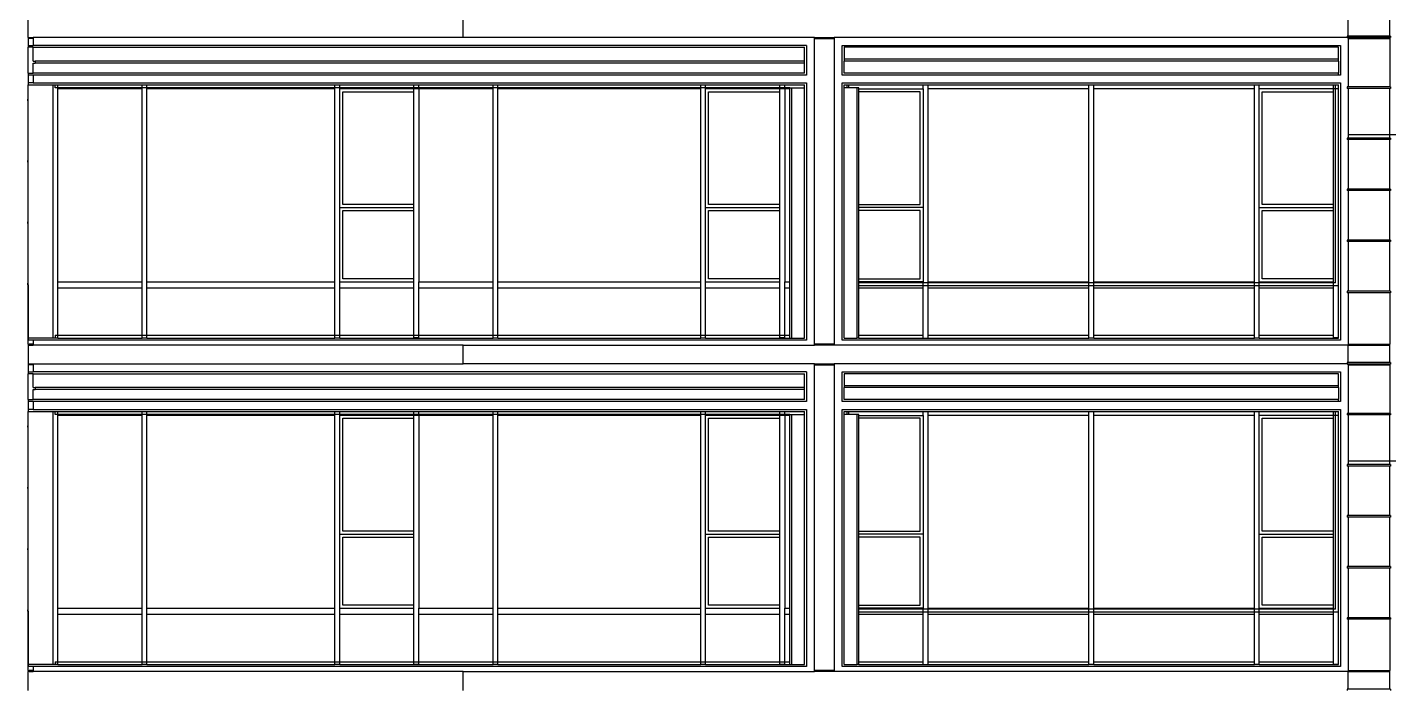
# Model space of a CAD drawing. Extents: x -311 to 61613, y 0 to 58400.
# Drawn here: x 40 to 13849, y 29817 to 36512 of the extents above; entities that cross this region are included whole.
import ezdxf

# ---------------------------------------------------------------- set-up
doc = ezdxf.new("R2010")
doc.units = 0
doc.header["$LTSCALE"] = 1000
doc.header["$MEASUREMENT"] = 0
doc.layers.add('AD-AREA-OUTL', color=31, linetype='Continuous')

msp = doc.modelspace()

# ---------------------------------------------------------------- linework, layer by layer
at = {"layer": 'AD-AREA-OUTL', "color": 252}
for p, q in [((50, 36410), (50, 36600)), ((4447, 36410), (4447, 36600)), ((13400, 36424), (13400, 36600)), ((13820, 36424), (13820, 36600)), ((50, 36410), (50, 36400)), ((50, 36410), (60, 36410)), ((50, 36400), (50, 36330)), ((60, 36400), (50, 36400)), ((50, 36330), (100, 36330)), ((50, 36330), (50, 36310)), ((60, 36410), (100, 36410)), ((60, 36410), (60, 36400)), ((100, 36400), (60, 36400)), ((4447, 36410), (100, 36410)), ((100, 36410), (100, 36400)), ((100, 36400), (100, 36330)), ((7920, 36330), (100, 36330)), ((8000, 36410), (4447, 36410)), ((7920, 36330), (7920, 36030)), ((8000, 36410), (8200, 36410)), ((8000, 36400), (8000, 36410)), ((8000, 33310), (8000, 36400)), ((8000, 36400), (8200, 36400)), ((13390, 36410), (8200, 36410)), ((8200, 36410), (8200, 36400)), ((8200, 36400), (8200, 33310)), ((8280, 36030), (8280, 36330)), ((8280, 36330), (13320, 36330)), ((13320, 36330), (13320, 36030)), ((13400, 36424), (13390, 36424)), ((13390, 36424), (13390, 36410)), ((13390, 36410), (13390, 36409)), ((13400, 36409), (13390, 36409)), ((13820, 36424), (13400, 36424)), ((13410, 36409), (13400, 36409)), ((13400, 36400), (13400, 36409)), ((13400, 36400), (13410, 36400)), ((13400, 36400), (13400, 35909)), ((13820, 36409), (13410, 36409)), ((13410, 36409), (13410, 36400)), ((13410, 36400), (13820, 36400)), ((13825, 36424), (13820, 36424)), ((13825, 36409), (13820, 36409)), ((13820, 36409), (13820, 36400)), ((13820, 36400), (13820, 35909)), ((13825, 36424), (13825, 36409)), ((100, 36310), (50, 36310)), ((50, 36050), (50, 36310)), ((100, 36171), (100, 36310)), ((100, 36310), (7900, 36310)), ((7900, 36171), (7900, 36310)), ((8300, 36310), (8300, 36190)), ((13300, 36310), (8300, 36310)), ((8300, 36190), (8300, 36170)), ((13300, 36190), (8300, 36190)), ((13300, 36190), (13300, 36310)), ((13300, 36170), (13300, 36190)), ((50, 36050), (100, 36050)), ((50, 36050), (50, 36030)), ((100, 36171), (120, 36171)), ((100, 36050), (100, 36151)), ((100, 36151), (120, 36151)), ((7900, 36050), (100, 36050)), ((120, 36171), (120, 36151)), ((7900, 36171), (120, 36171)), ((7900, 36151), (120, 36151)), ((7900, 36151), (7900, 36171)), ((7900, 36050), (7900, 36151)), ((8300, 36050), (8300, 36170)), ((13300, 36170), (8300, 36170)), ((13300, 36050), (8300, 36050)), ((13300, 36170), (13300, 36050)), ((13300, 36030), (13300, 36050)), ((50, 36030), (50, 35950)), ((100, 36030), (50, 36030)), ((100, 35950), (50, 35950)), ((50, 35950), (50, 35930)), ((50, 35785), (50, 35930)), ((50, 35930), (300, 35930)), ((7920, 36030), (100, 36030)), ((100, 36030), (100, 35950)), ((100, 35950), (7920, 35950)), ((300, 35930), (320, 35930)), ((300, 33370), (300, 35930)), ((320, 35930), (350, 35930)), ((320, 35900), (320, 35930)), ((350, 35900), (350, 35930)), ((350, 35930), (1200, 35930)), ((1200, 35900), (1200, 35930)), ((1200, 35930), (1250, 35930)), ((1250, 35930), (3150, 35930)), ((1250, 35900), (1250, 35930)), ((3150, 35930), (3200, 35930)), ((3150, 35900), (3150, 35930)), ((3200, 35930), (3950, 35930)), ((3200, 35900), (3200, 35930)), ((3950, 35930), (4000, 35930)), ((3950, 35900), (3950, 35930)), ((4000, 35930), (4750, 35930)), ((4000, 35900), (4000, 35930)), ((4750, 35930), (4800, 35930)), ((4750, 35900), (4750, 35930)), ((4800, 35930), (6850, 35930)), ((4800, 35900), (4800, 35930)), ((6850, 35930), (6900, 35930)), ((6850, 35900), (6850, 35930)), ((6900, 35930), (7650, 35930)), ((6900, 35900), (6900, 35930)), ((7650, 35930), (7700, 35930)), ((7650, 35900), (7650, 35930)), ((7700, 35930), (7900, 35930)), ((7700, 35900), (7700, 35930)), ((7900, 35900), (7900, 35930)), ((7920, 35950), (7920, 33350)), ((13300, 36030), (8280, 36030)), ((8280, 35950), (13320, 35950)), ((8280, 33350), (8280, 35950)), ((8300, 35930), (8330, 35930)), ((8300, 35900), (8300, 35930)), ((8330, 35930), (8350, 35930)), ((8330, 35900), (8330, 35930)), ((8350, 35930), (9100, 35930)), ((8350, 35900), (8350, 35930)), ((9100, 35930), (9150, 35930)), ((9100, 35890), (9100, 35930)), ((9150, 35930), (10775, 35930)), ((9150, 35890), (9150, 35930)), ((10775, 35930), (10825, 35930)), ((10775, 35890), (10775, 35930)), ((10825, 35930), (12450, 35930)), ((10825, 35890), (10825, 35930)), ((12450, 35930), (12500, 35930)), ((12450, 35890), (12450, 35930)), ((12500, 35930), (13250, 35930)), ((12500, 35890), (12500, 35930)), ((13250, 35930), (13270, 35930)), ((13250, 35890), (13250, 35930)), ((13270, 35930), (13300, 35930)), ((13270, 35890), (13270, 35930)), ((13320, 36030), (13300, 36030)), ((13300, 35890), (13300, 35930)), ((13320, 35950), (13320, 33350)), ((13400, 35909), (13390, 35909)), ((13390, 35909), (13390, 35893)), ((13820, 35909), (13400, 35909)), ((13825, 35909), (13820, 35909)), ((13825, 35909), (13825, 35893)), ((50, 35785), (40, 35785)), ((40, 35785), (40, 35780)), ((50, 35780), (40, 35780)), ((40, 35780), (40, 35770)), ((50, 35770), (40, 35770)), ((50, 35780), (50, 35785)), ((50, 35770), (50, 35780)), ((50, 35165), (50, 35770)), ((350, 35900), (320, 35900)), ((350, 35890), (350, 35900)), ((1200, 35900), (350, 35900)), ((1200, 35890), (350, 35890)), ((350, 33940), (350, 35890)), ((1200, 35890), (1200, 35900)), ((1250, 35900), (1200, 35900)), ((1200, 33940), (1200, 35890)), ((1250, 35890), (1250, 35900)), ((3150, 35900), (1250, 35900)), ((1250, 33940), (1250, 35890)), ((3150, 35890), (1250, 35890)), ((3200, 35900), (3150, 35900)), ((3150, 35890), (3150, 35900)), ((3150, 33940), (3150, 35890)), ((3950, 35900), (3200, 35900)), ((3200, 35890), (3200, 35900)), ((3200, 34690), (3200, 35890)), ((3950, 35890), (3200, 35890)), ((3230, 35860), (3950, 35860)), ((3230, 34720), (3230, 35860)), ((4000, 35900), (3950, 35900)), ((3950, 35890), (3950, 35900)), ((3950, 35860), (3950, 35890)), ((4000, 35890), (3950, 35890)), ((3950, 34720), (3950, 35860)), ((4750, 35900), (4000, 35900)), ((4000, 35890), (4000, 35900)), ((4000, 35890), (4000, 33940)), ((4750, 35890), (4000, 35890)), ((4800, 35900), (4750, 35900)), ((4750, 35890), (4750, 35900)), ((4750, 33940), (4750, 35890)), ((6850, 35900), (4800, 35900)), ((4800, 35890), (4800, 35900)), ((4800, 33940), (4800, 35890)), ((6850, 35890), (4800, 35890)), ((6900, 35900), (6850, 35900)), ((6850, 35890), (6850, 35900)), ((6850, 33940), (6850, 35890)), ((7650, 35900), (6900, 35900)), ((6900, 35890), (6900, 35900)), ((6900, 34690), (6900, 35890)), ((7650, 35890), (6900, 35890)), ((6930, 35860), (7650, 35860)), ((6930, 34720), (6930, 35860)), ((7700, 35900), (7650, 35900)), ((7650, 35890), (7650, 35900)), ((7650, 35860), (7650, 35890)), ((7700, 35890), (7650, 35890)), ((7650, 34720), (7650, 35860)), ((7750, 35900), (7700, 35900)), ((7700, 35890), (7700, 35900)), ((7700, 35890), (7700, 33940)), ((7750, 35890), (7700, 35890)), ((7750, 35890), (7750, 35900)), ((7750, 35900), (7770, 35900)), ((7750, 33940), (7750, 35890)), ((7770, 35900), (7900, 35900)), ((7770, 35900), (7770, 33370)), ((7900, 33370), (7900, 35900)), ((8300, 33370), (8300, 35900)), ((8330, 35900), (8300, 35900)), ((8350, 35900), (8330, 35900)), ((8430, 35900), (8350, 35900)), ((8430, 35900), (8430, 33370)), ((8450, 35900), (8430, 35900)), ((8450, 35890), (8450, 35900)), ((8450, 35860), (8450, 35890)), ((8450, 35890), (9100, 35890)), ((8450, 34720), (8450, 35860)), ((9070, 35860), (8450, 35860)), ((9070, 34720), (9070, 35860)), ((9100, 35890), (9100, 34690)), ((9150, 33940), (9150, 35890)), ((10775, 35890), (9150, 35890)), ((10775, 33940), (10775, 35890)), ((10825, 33940), (10825, 35890)), ((12450, 35890), (10825, 35890)), ((12450, 33940), (12450, 35890)), ((12500, 34690), (12500, 35890)), ((13250, 35890), (12500, 35890)), ((12530, 35860), (13250, 35860)), ((12530, 34720), (12530, 35860)), ((13250, 35860), (13250, 35890)), ((13270, 35890), (13250, 35890)), ((13250, 34720), (13250, 35860)), ((13300, 35890), (13270, 35890)), ((13270, 33930), (13270, 35890)), ((13300, 33900), (13300, 35890)), ((13400, 35893), (13390, 35893)), ((13820, 35893), (13400, 35893)), ((13400, 35893), (13400, 35430)), ((13825, 35893), (13820, 35893)), ((13820, 35430), (13820, 35893)), ((13400, 35392), (13390, 35392)), ((13390, 35392), (13390, 35378)), ((13400, 35378), (13390, 35378)), ((13400, 35430), (13400, 35392)), ((13400, 35430), (13820, 35430)), ((13820, 35392), (13400, 35392)), ((13820, 35378), (13400, 35378)), ((13400, 35378), (13400, 34877)), ((13820, 35392), (13820, 35430)), ((13820, 35430), (13880, 35430)), ((13825, 35392), (13820, 35392)), ((13825, 35378), (13820, 35378)), ((13820, 34877), (13820, 35378)), ((13825, 35392), (13825, 35378)), ((50, 35165), (40, 35165)), ((40, 35165), (40, 35160)), ((50, 35160), (40, 35160)), ((40, 35160), (40, 35150)), ((50, 35150), (40, 35150)), ((50, 35160), (50, 35165)), ((50, 35150), (50, 35160)), ((50, 34545), (50, 35150)), ((13400, 34877), (13390, 34877)), ((13390, 34877), (13390, 34862)), ((13400, 34862), (13390, 34862)), ((13820, 34877), (13400, 34877)), ((13820, 34862), (13400, 34862)), ((13400, 34862), (13400, 34361)), ((13825, 34877), (13820, 34877)), ((13825, 34862), (13820, 34862)), ((13820, 34361), (13820, 34862)), ((13825, 34877), (13825, 34862)), ((3200, 33940), (3200, 34690)), ((3200, 34690), (3950, 34690)), ((3950, 34720), (3230, 34720)), ((3950, 34690), (3950, 34720)), ((3950, 34660), (3950, 34690)), ((6900, 33940), (6900, 34690)), ((6900, 34690), (7650, 34690)), ((7650, 34720), (6930, 34720)), ((7650, 34690), (7650, 34720)), ((7650, 34660), (7650, 34690)), ((8450, 34690), (8450, 34720)), ((8450, 34720), (9070, 34720)), ((8450, 34660), (8450, 34690)), ((9100, 34690), (8450, 34690)), ((9100, 34690), (9100, 33940)), ((12500, 33940), (12500, 34690)), ((12500, 34690), (13250, 34690)), ((13250, 34720), (12530, 34720)), ((13250, 34690), (13250, 34720)), ((13250, 34660), (13250, 34690)), ((50, 34545), (40, 34545)), ((40, 34545), (40, 34540)), ((50, 34540), (40, 34540)), ((40, 34540), (40, 34530)), ((50, 34530), (40, 34530)), ((50, 34540), (50, 34545)), ((50, 34530), (50, 34540)), ((50, 33925), (50, 34530)), ((3230, 34660), (3950, 34660)), ((3230, 33970), (3230, 34660)), ((3950, 33970), (3950, 34660)), ((6930, 34660), (7650, 34660)), ((6930, 33970), (6930, 34660)), ((7650, 33970), (7650, 34660)), ((8450, 33970), (8450, 34660)), ((9070, 34660), (8450, 34660)), ((9070, 33970), (9070, 34660)), ((12530, 34660), (13250, 34660)), ((12530, 33970), (12530, 34660)), ((13250, 33970), (13250, 34660)), ((13400, 34361), (13390, 34361)), ((13390, 34361), (13390, 34346)), ((13400, 34346), (13390, 34346)), ((13820, 34361), (13400, 34361)), ((13820, 34346), (13400, 34346)), ((13400, 34346), (13400, 33845)), ((13825, 34361), (13820, 34361)), ((13825, 34346), (13820, 34346)), ((13820, 33845), (13820, 34346)), ((13825, 34361), (13825, 34346)), ((50, 33925), (40, 33925)), ((40, 33925), (40, 33920)), ((50, 33920), (40, 33920)), ((40, 33920), (40, 33910)), ((50, 33910), (40, 33910)), ((50, 33920), (50, 33925)), ((50, 33910), (50, 33920)), ((50, 33310), (50, 33910)), ((50, 33910), (50, 33370)), ((350, 33880), (350, 33940)), ((350, 33940), (1200, 33940)), ((350, 33880), (1200, 33880)), ((350, 33400), (350, 33880)), ((1200, 33880), (1200, 33940)), ((1200, 33400), (1200, 33880)), ((1250, 33880), (1250, 33940)), ((1250, 33940), (3150, 33940)), ((1250, 33400), (1250, 33880)), ((1250, 33880), (3150, 33880)), ((3150, 33880), (3150, 33940)), ((3150, 33400), (3150, 33880)), ((3200, 33880), (3200, 33940)), ((3200, 33940), (3950, 33940)), ((3200, 33400), (3200, 33880)), ((3200, 33880), (3950, 33880)), ((3950, 33970), (3230, 33970)), ((3950, 33940), (3950, 33970)), ((3950, 33880), (3950, 33940)), ((3950, 33400), (3950, 33880)), ((4000, 33880), (4000, 33940)), ((4000, 33940), (4750, 33940)), ((4000, 33400), (4000, 33880)), ((4000, 33880), (4750, 33880)), ((4750, 33880), (4750, 33940)), ((4750, 33400), (4750, 33880)), ((4800, 33880), (4800, 33940)), ((4800, 33940), (6850, 33940)), ((4800, 33400), (4800, 33880)), ((4800, 33880), (6850, 33880)), ((6850, 33880), (6850, 33940)), ((6850, 33400), (6850, 33880)), ((6900, 33880), (6900, 33940)), ((6900, 33940), (7650, 33940)), ((6900, 33400), (6900, 33880)), ((6900, 33880), (7650, 33880)), ((7650, 33970), (6930, 33970)), ((7650, 33940), (7650, 33970)), ((7650, 33880), (7650, 33940)), ((7650, 33400), (7650, 33880)), ((7700, 33880), (7700, 33940)), ((7700, 33940), (7750, 33940)), ((7700, 33400), (7700, 33880)), ((7700, 33880), (7750, 33880)), ((7750, 33880), (7750, 33940)), ((7750, 33400), (7750, 33880)), ((8450, 33940), (8450, 33970)), ((8450, 33970), (9070, 33970)), ((8450, 33930), (8450, 33940)), ((9100, 33940), (8450, 33940)), ((8450, 33900), (8450, 33930)), ((9100, 33930), (8450, 33930)), ((8450, 33880), (8450, 33900)), ((9100, 33900), (8450, 33900)), ((8450, 33400), (8450, 33880)), ((8450, 33880), (9100, 33880)), ((9100, 33930), (9100, 33940)), ((9100, 33900), (9100, 33930)), ((9150, 33930), (9100, 33930)), ((9100, 33880), (9100, 33900)), ((9150, 33900), (9100, 33900)), ((9100, 33400), (9100, 33880)), ((9150, 33930), (9150, 33940)), ((9150, 33940), (10775, 33940)), ((9150, 33900), (9150, 33930)), ((10775, 33930), (9150, 33930)), ((9150, 33880), (9150, 33900)), ((10775, 33900), (9150, 33900)), ((9150, 33400), (9150, 33880)), ((9150, 33880), (10775, 33880)), ((10775, 33930), (10775, 33940)), ((10775, 33900), (10775, 33930)), ((10825, 33930), (10775, 33930)), ((10775, 33880), (10775, 33900)), ((10825, 33900), (10775, 33900)), ((10775, 33400), (10775, 33880)), ((10825, 33930), (10825, 33940)), ((10825, 33940), (12450, 33940)), ((10825, 33900), (10825, 33930)), ((12450, 33930), (10825, 33930)), ((12450, 33900), (10825, 33900)), ((10825, 33880), (10825, 33900)), ((10825, 33400), (10825, 33880)), ((10825, 33880), (12450, 33880)), ((12450, 33930), (12450, 33940)), ((12450, 33900), (12450, 33930)), ((12500, 33930), (12450, 33930)), ((12500, 33900), (12450, 33900)), ((12450, 33880), (12450, 33900)), ((12450, 33400), (12450, 33880)), ((12500, 33930), (12500, 33940)), ((12500, 33940), (13250, 33940)), ((13250, 33930), (12500, 33930)), ((12500, 33900), (12500, 33930)), ((13250, 33900), (12500, 33900)), ((12500, 33880), (12500, 33900)), ((12500, 33400), (12500, 33880)), ((12500, 33880), (13250, 33880)), ((13250, 33970), (12530, 33970)), ((13250, 33940), (13250, 33970)), ((13250, 33930), (13250, 33940)), ((13270, 33930), (13250, 33930)), ((13250, 33900), (13250, 33930)), ((13250, 33880), (13250, 33900)), ((13300, 33900), (13250, 33900)), ((13250, 33400), (13250, 33880)), ((13300, 33376), (13300, 33900)), ((13400, 33845), (13390, 33845)), ((13390, 33845), (13390, 33830)), ((13820, 33845), (13400, 33845)), ((13825, 33845), (13820, 33845)), ((13825, 33845), (13825, 33830)), ((13400, 33830), (13390, 33830)), ((13820, 33830), (13400, 33830)), ((13400, 33830), (13400, 33310)), ((13825, 33830), (13820, 33830)), ((13820, 33830), (13820, 33310)), ((50, 33370), (50, 33350)), ((300, 33370), (50, 33370)), ((100, 33350), (50, 33350)), ((50, 33310), (50, 33300)), ((50, 33310), (60, 33310)), ((60, 33300), (50, 33300)), ((50, 33300), (50, 33110)), ((100, 33310), (60, 33310)), ((60, 33300), (60, 33310)), ((60, 33300), (100, 33300)), ((100, 33350), (100, 33310)), ((7920, 33350), (100, 33350)), ((100, 33310), (100, 33300)), ((4447, 33300), (100, 33300)), ((320, 33370), (300, 33370)), ((320, 33400), (350, 33400)), ((320, 33400), (320, 33370)), ((350, 33370), (320, 33370)), ((350, 33400), (1200, 33400)), ((350, 33370), (350, 33400)), ((350, 33370), (1200, 33370)), ((1200, 33400), (1250, 33400)), ((1200, 33370), (1200, 33400)), ((1250, 33370), (1200, 33370)), ((1250, 33400), (3150, 33400)), ((1250, 33370), (1250, 33400)), ((1250, 33370), (3150, 33370)), ((3150, 33400), (3200, 33400)), ((3150, 33370), (3150, 33400)), ((3200, 33370), (3150, 33370)), ((3200, 33400), (3950, 33400)), ((3200, 33370), (3200, 33400)), ((3200, 33370), (3950, 33370)), ((3950, 33400), (4000, 33400)), ((3950, 33376), (3950, 33400)), ((3950, 33376), (4000, 33376)), ((3950, 33370), (3950, 33376)), ((3950, 33370), (4000, 33370)), ((4000, 33400), (4750, 33400)), ((4000, 33376), (4000, 33400)), ((4000, 33370), (4000, 33376)), ((4000, 33370), (4750, 33370)), ((4447, 33300), (8000, 33300)), ((4447, 33110), (4447, 33300)), ((4750, 33400), (4800, 33400)), ((4750, 33370), (4750, 33400)), ((4800, 33370), (4750, 33370)), ((4800, 33400), (6850, 33400)), ((4800, 33370), (4800, 33400)), ((4800, 33370), (6850, 33370)), ((6850, 33400), (6900, 33400)), ((6850, 33370), (6850, 33400)), ((6900, 33370), (6850, 33370)), ((6900, 33400), (7650, 33400)), ((6900, 33370), (6900, 33400)), ((6900, 33370), (7650, 33370)), ((7650, 33400), (7700, 33400)), ((7650, 33376), (7650, 33400)), ((7650, 33376), (7700, 33376)), ((7650, 33370), (7650, 33376)), ((7650, 33370), (7700, 33370)), ((7700, 33400), (7750, 33400)), ((7700, 33376), (7700, 33400)), ((7700, 33370), (7700, 33376)), ((7700, 33370), (7750, 33370)), ((7750, 33370), (7750, 33400)), ((7750, 33370), (7770, 33370)), ((7770, 33370), (7900, 33370)), ((8000, 33300), (8000, 33310)), ((8200, 33310), (8000, 33310)), ((8200, 33300), (8000, 33300)), ((8200, 33310), (8200, 33300)), ((13400, 33300), (8200, 33300)), ((13320, 33350), (8280, 33350)), ((8300, 33370), (8430, 33370)), ((8450, 33370), (8430, 33370)), ((8450, 33370), (8450, 33400)), ((8450, 33400), (9100, 33400)), ((8450, 33370), (9100, 33370)), ((9100, 33370), (9100, 33400)), ((9100, 33370), (9150, 33370)), ((9150, 33370), (9150, 33400)), ((9150, 33400), (10775, 33400)), ((9150, 33370), (10775, 33370)), ((10775, 33370), (10775, 33400)), ((10825, 33370), (10775, 33370)), ((10825, 33370), (10825, 33400)), ((10825, 33400), (12450, 33400)), ((10825, 33370), (12450, 33370)), ((12450, 33370), (12450, 33400)), ((12500, 33370), (12450, 33370)), ((12500, 33370), (12500, 33400)), ((12500, 33400), (13250, 33400)), ((12500, 33370), (13250, 33370)), ((13250, 33376), (13250, 33400)), ((13250, 33376), (13300, 33376)), ((13250, 33370), (13250, 33376)), ((13250, 33370), (13300, 33370)), ((13300, 33370), (13300, 33376)), ((13400, 33310), (13410, 33310)), ((13400, 33310), (13400, 33300)), ((13400, 33300), (13410, 33300)), ((13400, 33124), (13400, 33300)), ((13410, 33310), (13820, 33310)), ((13410, 33300), (13410, 33310)), ((13410, 33300), (13820, 33300)), ((13820, 33300), (13820, 33310)), ((13820, 33124), (13820, 33300)), ((50, 33110), (50, 33100)), ((50, 33110), (60, 33110)), ((50, 33100), (50, 33030)), ((60, 33100), (50, 33100)), ((50, 33030), (100, 33030)), ((50, 33030), (50, 33010)), ((100, 33010), (50, 33010)), ((50, 32750), (50, 33010)), ((60, 33110), (100, 33110)), ((60, 33110), (60, 33100)), ((100, 33100), (60, 33100)), ((100, 33110), (4447, 33110)), ((100, 33110), (100, 33100)), ((100, 33100), (100, 33030)), ((7920, 33030), (100, 33030)), ((100, 32871), (100, 33010)), ((100, 33010), (7900, 33010)), ((8000, 33110), (4447, 33110)), ((7900, 32871), (7900, 33010)), ((7920, 33030), (7920, 32730)), ((8000, 33110), (8200, 33110)), ((8000, 33100), (8000, 33110)), ((8000, 30010), (8000, 33100)), ((8000, 33100), (8200, 33100)), ((13390, 33110), (8200, 33110)), ((8200, 33110), (8200, 33100)), ((8200, 33100), (8200, 30010)), ((8280, 32730), (8280, 33030)), ((8280, 33030), (13320, 33030)), ((8300, 33010), (8300, 32890)), ((13300, 33010), (8300, 33010)), ((13300, 32890), (13300, 33010)), ((13320, 33030), (13320, 32730)), ((13400, 33124), (13390, 33124)), ((13390, 33124), (13390, 33110)), ((13390, 33110), (13390, 33109)), ((13400, 33109), (13390, 33109)), ((13820, 33124), (13400, 33124)), ((13410, 33109), (13400, 33109)), ((13400, 33100), (13400, 33109)), ((13400, 33100), (13410, 33100)), ((13400, 33100), (13400, 32608)), ((13820, 33109), (13410, 33109)), ((13410, 33109), (13410, 33100)), ((13410, 33100), (13820, 33100)), ((13825, 33124), (13820, 33124)), ((13825, 33109), (13820, 33109)), ((13820, 33109), (13820, 33100)), ((13820, 33100), (13820, 32608)), ((13825, 33124), (13825, 33109)), ((100, 32871), (120, 32871)), ((120, 32871), (120, 32851)), ((7900, 32871), (120, 32871)), ((7900, 32851), (7900, 32871)), ((8300, 32890), (8300, 32870)), ((13300, 32890), (8300, 32890)), ((8300, 32750), (8300, 32870)), ((13300, 32870), (8300, 32870)), ((13300, 32870), (13300, 32890)), ((13300, 32870), (13300, 32750)), ((50, 32750), (100, 32750)), ((50, 32750), (50, 32730)), ((50, 32730), (50, 32650)), ((100, 32730), (50, 32730)), ((100, 32750), (100, 32851)), ((100, 32851), (120, 32851)), ((7900, 32750), (100, 32750)), ((7920, 32730), (100, 32730)), ((100, 32730), (100, 32650)), ((7900, 32851), (120, 32851)), ((7900, 32750), (7900, 32851)), ((13300, 32730), (8280, 32730)), ((13300, 32750), (8300, 32750)), ((13300, 32730), (13300, 32750)), ((13320, 32730), (13300, 32730)), ((100, 32650), (50, 32650)), ((50, 32650), (50, 32630)), ((50, 32485), (50, 32630)), ((50, 32630), (300, 32630)), ((100, 32650), (7920, 32650)), ((300, 32630), (320, 32630)), ((300, 30070), (300, 32630)), ((320, 32630), (350, 32630)), ((320, 32600), (320, 32630)), ((350, 32600), (320, 32600)), ((350, 32600), (350, 32630)), ((350, 32630), (1200, 32630)), ((350, 32590), (350, 32600)), ((1200, 32600), (350, 32600)), ((1200, 32590), (350, 32590)), ((350, 30640), (350, 32590)), ((1200, 32630), (1250, 32630)), ((1200, 32600), (1200, 32630)), ((1200, 32590), (1200, 32600)), ((1250, 32600), (1200, 32600)), ((1200, 30640), (1200, 32590)), ((1250, 32630), (3150, 32630)), ((1250, 32600), (1250, 32630)), ((1250, 32590), (1250, 32600)), ((3150, 32600), (1250, 32600)), ((1250, 30640), (1250, 32590)), ((3150, 32590), (1250, 32590)), ((3150, 32630), (3200, 32630)), ((3150, 32600), (3150, 32630)), ((3200, 32600), (3150, 32600)), ((3150, 32590), (3150, 32600)), ((3150, 30640), (3150, 32590)), ((3200, 32630), (3950, 32630)), ((3200, 32600), (3200, 32630)), ((3950, 32600), (3200, 32600)), ((3200, 32590), (3200, 32600)), ((3200, 31390), (3200, 32590)), ((3950, 32590), (3200, 32590)), ((3950, 32630), (4000, 32630)), ((3950, 32600), (3950, 32630)), ((4000, 32600), (3950, 32600)), ((3950, 32590), (3950, 32600)), ((3950, 32560), (3950, 32590)), ((4000, 32590), (3950, 32590)), ((4000, 32630), (4750, 32630)), ((4000, 32600), (4000, 32630)), ((4750, 32600), (4000, 32600)), ((4000, 32590), (4000, 32600)), ((4000, 32590), (4000, 30640)), ((4750, 32590), (4000, 32590)), ((4750, 32630), (4800, 32630)), ((4750, 32600), (4750, 32630)), ((4800, 32600), (4750, 32600)), ((4750, 32590), (4750, 32600)), ((4750, 30640), (4750, 32590)), ((4800, 32630), (6850, 32630)), ((4800, 32600), (4800, 32630)), ((6850, 32600), (4800, 32600)), ((4800, 32590), (4800, 32600)), ((4800, 30640), (4800, 32590)), ((6850, 32590), (4800, 32590)), ((6850, 32630), (6900, 32630)), ((6850, 32600), (6850, 32630)), ((6900, 32600), (6850, 32600)), ((6850, 32590), (6850, 32600)), ((6850, 30640), (6850, 32590)), ((6900, 32630), (7650, 32630)), ((6900, 32600), (6900, 32630)), ((7650, 32600), (6900, 32600)), ((6900, 32590), (6900, 32600)), ((6900, 31390), (6900, 32590)), ((7650, 32590), (6900, 32590)), ((7650, 32630), (7700, 32630)), ((7650, 32600), (7650, 32630)), ((7700, 32600), (7650, 32600)), ((7650, 32590), (7650, 32600)), ((7650, 32560), (7650, 32590)), ((7700, 32590), (7650, 32590)), ((7700, 32630), (7900, 32630)), ((7700, 32600), (7700, 32630)), ((7750, 32600), (7700, 32600)), ((7700, 32590), (7700, 32600)), ((7700, 32590), (7700, 30640)), ((7750, 32590), (7700, 32590)), ((7750, 32590), (7750, 32600)), ((7750, 32600), (7770, 32600)), ((7750, 30640), (7750, 32590)), ((7770, 32600), (7900, 32600)), ((7770, 32600), (7770, 30070)), ((7900, 32600), (7900, 32630)), ((7900, 30070), (7900, 32600)), ((7920, 32650), (7920, 30050)), ((8280, 32650), (13320, 32650)), ((8280, 30050), (8280, 32650)), ((8300, 32630), (8330, 32630)), ((8300, 32600), (8300, 32630)), ((8300, 30070), (8300, 32600)), ((8330, 32600), (8300, 32600)), ((8330, 32630), (8350, 32630)), ((8330, 32600), (8330, 32630)), ((8350, 32600), (8330, 32600)), ((8350, 32630), (9100, 32630)), ((8350, 32600), (8350, 32630)), ((8430, 32600), (8350, 32600)), ((8430, 32600), (8430, 30070)), ((8450, 32600), (8430, 32600)), ((8450, 32590), (8450, 32600)), ((8450, 32560), (8450, 32590)), ((8450, 32590), (9100, 32590)), ((9100, 32630), (9150, 32630)), ((9100, 32590), (9100, 32630)), ((9100, 32590), (9100, 31390)), ((9150, 32630), (10775, 32630)), ((9150, 32590), (9150, 32630)), ((9150, 30640), (9150, 32590)), ((10775, 32590), (9150, 32590)), ((10775, 32630), (10825, 32630)), ((10775, 32590), (10775, 32630)), ((10775, 30640), (10775, 32590)), ((10825, 32630), (12450, 32630)), ((10825, 32590), (10825, 32630)), ((10825, 30640), (10825, 32590)), ((12450, 32590), (10825, 32590)), ((12450, 32630), (12500, 32630)), ((12450, 32590), (12450, 32630)), ((12450, 30640), (12450, 32590)), ((12500, 32630), (13250, 32630)), ((12500, 32590), (12500, 32630)), ((12500, 31390), (12500, 32590)), ((13250, 32590), (12500, 32590)), ((13250, 32630), (13270, 32630)), ((13250, 32590), (13250, 32630)), ((13250, 32560), (13250, 32590)), ((13270, 32590), (13250, 32590)), ((13270, 32630), (13300, 32630)), ((13270, 32590), (13270, 32630)), ((13300, 32590), (13270, 32590)), ((13270, 30630), (13270, 32590)), ((13300, 32590), (13300, 32630)), ((13300, 30600), (13300, 32590)), ((13320, 32650), (13320, 30050)), ((13400, 32608), (13390, 32608)), ((13390, 32608), (13390, 32594)), ((13400, 32594), (13390, 32594)), ((13820, 32608), (13400, 32608)), ((13820, 32594), (13400, 32594)), ((13400, 32594), (13400, 32130)), ((13825, 32608), (13820, 32608)), ((13825, 32594), (13820, 32594)), ((13820, 32130), (13820, 32594)), ((13825, 32608), (13825, 32594)), ((50, 32485), (40, 32485)), ((40, 32485), (40, 32480)), ((50, 32480), (40, 32480)), ((40, 32480), (40, 32470)), ((50, 32470), (40, 32470)), ((50, 32480), (50, 32485)), ((50, 32470), (50, 32480)), ((50, 31865), (50, 32470)), ((3230, 32560), (3950, 32560)), ((3230, 31420), (3230, 32560)), ((3950, 31420), (3950, 32560)), ((6930, 32560), (7650, 32560)), ((6930, 31420), (6930, 32560)), ((7650, 31420), (7650, 32560)), ((8450, 31420), (8450, 32560)), ((9070, 32560), (8450, 32560)), ((9070, 31420), (9070, 32560)), ((12530, 32560), (13250, 32560)), ((12530, 31420), (12530, 32560)), ((13250, 31420), (13250, 32560)), ((13400, 32093), (13390, 32093)), ((13390, 32093), (13390, 32077)), ((13400, 32077), (13390, 32077)), ((13400, 32130), (13400, 32093)), ((13400, 32130), (13820, 32130)), ((13820, 32093), (13400, 32093)), ((13820, 32077), (13400, 32077)), ((13400, 32077), (13400, 31577)), ((13820, 32093), (13820, 32130)), ((13820, 32130), (13880, 32130)), ((13825, 32093), (13820, 32093)), ((13825, 32077), (13820, 32077)), ((13820, 31577), (13820, 32077)), ((13825, 32093), (13825, 32077)), ((50, 31865), (40, 31865)), ((40, 31865), (40, 31860)), ((50, 31860), (40, 31860)), ((40, 31860), (40, 31850)), ((50, 31850), (40, 31850)), ((50, 31860), (50, 31865)), ((50, 31850), (50, 31860)), ((50, 31245), (50, 31850)), ((13400, 31577), (13390, 31577)), ((13390, 31577), (13390, 31562)), ((13400, 31562), (13390, 31562)), ((13820, 31577), (13400, 31577)), ((13820, 31562), (13400, 31562)), ((13400, 31562), (13400, 31061)), ((13825, 31577), (13820, 31577)), ((13825, 31562), (13820, 31562)), ((13820, 31061), (13820, 31562)), ((13825, 31577), (13825, 31562)), ((3200, 30640), (3200, 31390)), ((3200, 31390), (3950, 31390)), ((3950, 31420), (3230, 31420)), ((3230, 31360), (3950, 31360)), ((3230, 30670), (3230, 31360)), ((3950, 31390), (3950, 31420)), ((3950, 31360), (3950, 31390)), ((3950, 30670), (3950, 31360)), ((6900, 30640), (6900, 31390)), ((6900, 31390), (7650, 31390)), ((7650, 31420), (6930, 31420)), ((6930, 31360), (7650, 31360)), ((6930, 30670), (6930, 31360)), ((7650, 31390), (7650, 31420)), ((7650, 31360), (7650, 31390)), ((7650, 30670), (7650, 31360)), ((8450, 31390), (8450, 31420)), ((8450, 31420), (9070, 31420)), ((8450, 31360), (8450, 31390)), ((9100, 31390), (8450, 31390)), ((8450, 30670), (8450, 31360)), ((9070, 31360), (8450, 31360)), ((9070, 30670), (9070, 31360)), ((9100, 31390), (9100, 30640)), ((12500, 30640), (12500, 31390)), ((12500, 31390), (13250, 31390)), ((13250, 31420), (12530, 31420)), ((12530, 31360), (13250, 31360)), ((12530, 30670), (12530, 31360)), ((13250, 31390), (13250, 31420)), ((13250, 31360), (13250, 31390)), ((13250, 30670), (13250, 31360)), ((50, 31245), (40, 31245)), ((40, 31245), (40, 31240)), ((50, 31240), (40, 31240)), ((40, 31240), (40, 31230)), ((50, 31230), (40, 31230)), ((50, 31240), (50, 31245)), ((50, 31230), (50, 31240)), ((50, 30625), (50, 31230)), ((13400, 31061), (13390, 31061)), ((13390, 31061), (13390, 31046)), ((13400, 31046), (13390, 31046)), ((13820, 31061), (13400, 31061)), ((13820, 31046), (13400, 31046)), ((13400, 31046), (13400, 30545)), ((13825, 31061), (13820, 31061)), ((13825, 31046), (13820, 31046)), ((13820, 30545), (13820, 31046)), ((13825, 31061), (13825, 31046)), ((3950, 30670), (3230, 30670)), ((3950, 30640), (3950, 30670)), ((7650, 30670), (6930, 30670)), ((7650, 30640), (7650, 30670)), ((8450, 30640), (8450, 30670)), ((8450, 30670), (9070, 30670)), ((13250, 30670), (12530, 30670)), ((13250, 30640), (13250, 30670)), ((50, 30625), (40, 30625)), ((40, 30625), (40, 30620)), ((50, 30620), (40, 30620)), ((40, 30620), (40, 30610)), ((50, 30610), (40, 30610)), ((50, 30620), (50, 30625)), ((50, 30610), (50, 30620)), ((50, 30010), (50, 30610)), ((50, 30610), (50, 30070)), ((350, 30580), (350, 30640)), ((350, 30640), (1200, 30640)), ((350, 30580), (1200, 30580)), ((350, 30100), (350, 30580)), ((1200, 30580), (1200, 30640)), ((1200, 30100), (1200, 30580)), ((1250, 30580), (1250, 30640)), ((1250, 30640), (3150, 30640)), ((1250, 30100), (1250, 30580)), ((1250, 30580), (3150, 30580)), ((3150, 30580), (3150, 30640)), ((3150, 30100), (3150, 30580)), ((3200, 30580), (3200, 30640)), ((3200, 30640), (3950, 30640)), ((3200, 30100), (3200, 30580)), ((3200, 30580), (3950, 30580)), ((3950, 30580), (3950, 30640)), ((3950, 30100), (3950, 30580)), ((4000, 30580), (4000, 30640)), ((4000, 30640), (4750, 30640)), ((4000, 30100), (4000, 30580)), ((4000, 30580), (4750, 30580)), ((4750, 30580), (4750, 30640)), ((4750, 30100), (4750, 30580)), ((4800, 30580), (4800, 30640)), ((4800, 30640), (6850, 30640)), ((4800, 30100), (4800, 30580)), ((4800, 30580), (6850, 30580)), ((6850, 30580), (6850, 30640)), ((6850, 30100), (6850, 30580)), ((6900, 30580), (6900, 30640)), ((6900, 30640), (7650, 30640)), ((6900, 30100), (6900, 30580)), ((6900, 30580), (7650, 30580)), ((7650, 30580), (7650, 30640)), ((7650, 30100), (7650, 30580)), ((7700, 30580), (7700, 30640)), ((7700, 30640), (7750, 30640)), ((7700, 30100), (7700, 30580)), ((7700, 30580), (7750, 30580)), ((7750, 30580), (7750, 30640)), ((7750, 30100), (7750, 30580)), ((8450, 30630), (8450, 30640)), ((9100, 30640), (8450, 30640)), ((8450, 30600), (8450, 30630)), ((9100, 30630), (8450, 30630)), ((8450, 30580), (8450, 30600)), ((9100, 30600), (8450, 30600)), ((8450, 30100), (8450, 30580)), ((8450, 30580), (9100, 30580)), ((9100, 30630), (9100, 30640)), ((9100, 30600), (9100, 30630)), ((9150, 30630), (9100, 30630)), ((9100, 30580), (9100, 30600)), ((9150, 30600), (9100, 30600)), ((9100, 30100), (9100, 30580)), ((9150, 30630), (9150, 30640)), ((9150, 30640), (10775, 30640)), ((9150, 30600), (9150, 30630)), ((10775, 30630), (9150, 30630)), ((9150, 30580), (9150, 30600)), ((10775, 30600), (9150, 30600)), ((9150, 30100), (9150, 30580)), ((9150, 30580), (10775, 30580)), ((10775, 30630), (10775, 30640)), ((10775, 30600), (10775, 30630)), ((10825, 30630), (10775, 30630)), ((10775, 30580), (10775, 30600)), ((10825, 30600), (10775, 30600)), ((10775, 30100), (10775, 30580)), ((10825, 30630), (10825, 30640)), ((10825, 30640), (12450, 30640)), ((10825, 30600), (10825, 30630)), ((12450, 30630), (10825, 30630)), ((12450, 30600), (10825, 30600)), ((10825, 30580), (10825, 30600)), ((10825, 30100), (10825, 30580)), ((10825, 30580), (12450, 30580)), ((12450, 30630), (12450, 30640)), ((12500, 30630), (12450, 30630)), ((12450, 30600), (12450, 30630)), ((12500, 30600), (12450, 30600)), ((12450, 30580), (12450, 30600)), ((12450, 30100), (12450, 30580)), ((12500, 30630), (12500, 30640)), ((12500, 30640), (13250, 30640)), ((13250, 30630), (12500, 30630)), ((12500, 30600), (12500, 30630)), ((13250, 30600), (12500, 30600)), ((12500, 30580), (12500, 30600)), ((12500, 30100), (12500, 30580)), ((12500, 30580), (13250, 30580)), ((13250, 30630), (13250, 30640)), ((13270, 30630), (13250, 30630)), ((13250, 30600), (13250, 30630)), ((13250, 30580), (13250, 30600)), ((13300, 30600), (13250, 30600)), ((13250, 30100), (13250, 30580)), ((13300, 30076), (13300, 30600)), ((13400, 30545), (13390, 30545)), ((13390, 30545), (13390, 30530)), ((13400, 30530), (13390, 30530)), ((13820, 30545), (13400, 30545)), ((13820, 30530), (13400, 30530)), ((13400, 30530), (13400, 30010)), ((13825, 30545), (13820, 30545)), ((13825, 30530), (13820, 30530)), ((13820, 30530), (13820, 30010)), ((13825, 30545), (13825, 30530)), ((50, 30070), (50, 30050)), ((300, 30070), (50, 30070)), ((100, 30050), (50, 30050)), ((50, 30010), (50, 30000)), ((50, 30010), (60, 30010)), ((60, 30000), (50, 30000)), ((50, 29810), (50, 30000)), ((100, 30010), (60, 30010)), ((60, 30000), (60, 30010)), ((60, 30000), (100, 30000)), ((100, 30050), (100, 30010)), ((7920, 30050), (100, 30050)), ((100, 30010), (100, 30000)), ((4447, 30000), (100, 30000)), ((320, 30070), (300, 30070)), ((320, 30100), (350, 30100)), ((320, 30100), (320, 30070)), ((350, 30070), (320, 30070)), ((350, 30100), (1200, 30100)), ((350, 30070), (350, 30100)), ((350, 30070), (1200, 30070)), ((1200, 30100), (1250, 30100)), ((1200, 30070), (1200, 30100)), ((1250, 30070), (1200, 30070)), ((1250, 30100), (3150, 30100)), ((1250, 30070), (1250, 30100)), ((1250, 30070), (3150, 30070)), ((3150, 30100), (3200, 30100)), ((3150, 30070), (3150, 30100)), ((3200, 30070), (3150, 30070)), ((3200, 30100), (3950, 30100)), ((3200, 30070), (3200, 30100)), ((3200, 30070), (3950, 30070)), ((3950, 30100), (4000, 30100)), ((3950, 30076), (3950, 30100)), ((3950, 30076), (4000, 30076)), ((3950, 30070), (3950, 30076)), ((3950, 30070), (4000, 30070)), ((4000, 30100), (4750, 30100)), ((4000, 30076), (4000, 30100)), ((4000, 30070), (4000, 30076)), ((4000, 30070), (4750, 30070)), ((4447, 30000), (8000, 30000)), ((4447, 29810), (4447, 30000)), ((4750, 30100), (4800, 30100)), ((4750, 30070), (4750, 30100)), ((4800, 30070), (4750, 30070)), ((4800, 30100), (6850, 30100)), ((4800, 30070), (4800, 30100)), ((4800, 30070), (6850, 30070)), ((6850, 30100), (6900, 30100)), ((6850, 30070), (6850, 30100)), ((6900, 30070), (6850, 30070)), ((6900, 30100), (7650, 30100)), ((6900, 30070), (6900, 30100)), ((6900, 30070), (7650, 30070)), ((7650, 30100), (7700, 30100)), ((7650, 30076), (7650, 30100)), ((7650, 30076), (7700, 30076)), ((7650, 30070), (7650, 30076)), ((7650, 30070), (7700, 30070)), ((7700, 30100), (7750, 30100)), ((7700, 30076), (7700, 30100)), ((7700, 30070), (7700, 30076)), ((7700, 30070), (7750, 30070)), ((7750, 30070), (7750, 30100)), ((7750, 30070), (7770, 30070)), ((7770, 30070), (7900, 30070)), ((8000, 30000), (8000, 30010)), ((8200, 30010), (8000, 30010)), ((8200, 30000), (8000, 30000)), ((8200, 30010), (8200, 30000)), ((13400, 30000), (8200, 30000)), ((13320, 30050), (8280, 30050)), ((8300, 30070), (8430, 30070)), ((8450, 30070), (8430, 30070)), ((8450, 30070), (8450, 30100)), ((8450, 30100), (9100, 30100)), ((8450, 30070), (9100, 30070)), ((9100, 30070), (9100, 30100)), ((9100, 30070), (9150, 30070)), ((9150, 30070), (9150, 30100)), ((9150, 30100), (10775, 30100)), ((9150, 30070), (10775, 30070)), ((10775, 30070), (10775, 30100)), ((10825, 30070), (10775, 30070)), ((10825, 30070), (10825, 30100)), ((10825, 30100), (12450, 30100)), ((10825, 30070), (12450, 30070)), ((12450, 30070), (12450, 30100)), ((12500, 30070), (12450, 30070)), ((12500, 30070), (12500, 30100)), ((12500, 30100), (13250, 30100)), ((12500, 30070), (13250, 30070)), ((13250, 30076), (13250, 30100)), ((13250, 30076), (13300, 30076)), ((13250, 30070), (13250, 30076)), ((13250, 30070), (13300, 30070)), ((13300, 30070), (13300, 30076)), ((13400, 30010), (13410, 30010)), ((13400, 30010), (13400, 30000)), ((13400, 30000), (13410, 30000)), ((13400, 29824), (13400, 30000)), ((13410, 30010), (13820, 30010)), ((13410, 30000), (13410, 30010)), ((13410, 30000), (13820, 30000)), ((13820, 30000), (13820, 30010)), ((13820, 29824), (13820, 30000)), ((13400, 29824), (13390, 29824)), ((13390, 29824), (13390, 29810)), ((13820, 29824), (13400, 29824)), ((13825, 29824), (13820, 29824)), ((13825, 29824), (13825, 29809))]:
    msp.add_line(p, q, dxfattribs=at)

doc.saveas('drawing.dxf')
